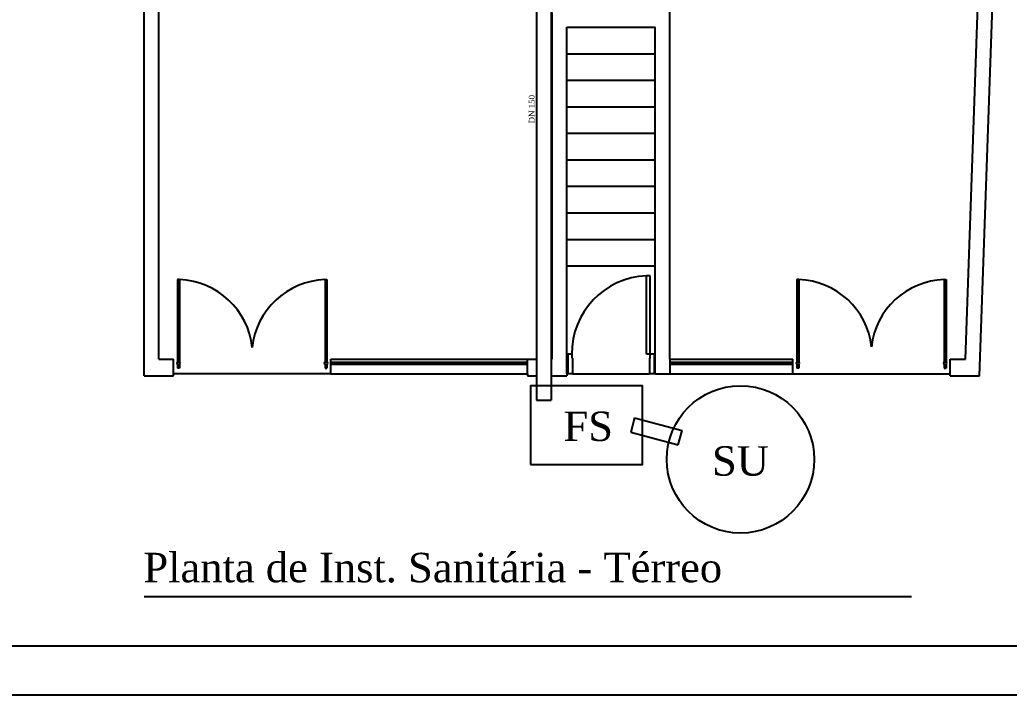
# Model space of a CAD drawing. Header units: millimetres. Extents: x 8900 to 13100, y 733 to 2933.
# Drawn here: x 9999 to 11006, y 733 to 1420 of the extents above; entities that cross this region are included whole.
import ezdxf
from ezdxf.enums import TextEntityAlignment as Align

# ---------------------------------------------------------------- set-up
doc = ezdxf.new("R2010")
doc.units = ezdxf.units.MM
for name, color, linetype in [('001 - 0.050', 1, 'Continuous'), ('002 - 0.150', 2, 'Continuous'), ('005 - 0.350 Color', 5, 'Continuous'), ('006 - 0.500', 6, 'Continuous'), ('014 - 1.000', 14, 'Continuous')]:
    doc.layers.add(name, color=color, linetype=linetype)
doc.styles.add('style1', font='BOOKOS.TTF')
doc.styles.add('style2', font='BOOKOSBI.TTF')
doc.styles.add('style4', font='romantic.ttf')

msp = doc.modelspace()

# ---------------------------------------------------------------- linework, layer by layer
at = {"layer": '001 - 0.050'}
for p, q in [((10640.94, 1159.94), (10636.94, 1159.94)), ((10636.94, 1079.94), (10636.94, 1159.94)), ((10640.94, 1079.94), (10640.94, 1159.94)), ((10560.94, 1079.94), (10556.14, 1079.94)), ((10557.14, 1079.94), (10557.14, 1059.94)), ((10560.94, 1079.94), (10560.94, 1075.94)), ((10640.94, 1079.94), (10640.94, 1079.94)), ((10644.74, 1079.94), (10644.74, 1059.94)), ((10561.64, 1075.94), (10560.94, 1075.94)), ((10561.64, 1075.94), (10561.64, 1059.94)), ((10640.94, 1075.94), (10640.24, 1075.94)), ((10640.24, 1075.94), (10640.24, 1059.94)), ((10561.64, 1059.94), (10556.14, 1059.94)), ((10640.24, 1059.94), (10640.24, 1059.94)), ((10645.74, 1059.94), (10640.24, 1059.94)), ((10646.24, 1059.94), (10646.24, 1059.94))]:
    msp.add_line(p, q, dxfattribs=at)
at = {"layer": '001 - 0.050', "ltscale": 2.5}
for p, q in [((10161.94, 1155.94), (10159.94, 1155.94)), ((10159.94, 1155.94), (10159.94, 1072.06)), ((10161.94, 1155.94), (10161.94, 1072.06)), ((10309.94, 1155.94), (10311.94, 1155.94)), ((10309.94, 1155.94), (10309.94, 1072.06)), ((10311.94, 1155.94), (10311.94, 1072.06)), ((10789.94, 1155.94), (10789.94, 1072.06)), ((10791.94, 1155.94), (10789.94, 1155.94)), ((10791.94, 1155.94), (10791.94, 1072.06)), ((10939.94, 1155.94), (10939.94, 1072.06)), ((10939.94, 1155.94), (10941.94, 1155.94)), ((10941.94, 1155.94), (10941.94, 1072.06)), ((10640.94, 1079.94), (10636.94, 1079.94)), ((10645.74, 1079.94), (10640.94, 1079.94)), ((10640.94, 1075.94), (10640.94, 1079.94)), ((10159.94, 1069.83), (10159.94, 1065.94)), ((10161.94, 1069.83), (10161.94, 1065.94)), ((10309.94, 1069.83), (10309.94, 1065.94)), ((10311.94, 1069.83), (10311.94, 1065.94)), ((10315.94, 1071.94), (10515.94, 1071.94)), ((10315.94, 1069.94), (10515.94, 1069.94)), ((10660.94, 1071.94), (10785.94, 1071.94)), ((10660.94, 1069.94), (10785.94, 1069.94)), ((10789.94, 1069.83), (10789.94, 1065.94)), ((10791.94, 1069.83), (10791.94, 1065.94)), ((10939.94, 1069.83), (10939.94, 1065.94)), ((10941.94, 1069.83), (10941.94, 1065.94)), ((10161.94, 1065.94), (10159.94, 1065.94)), ((10309.94, 1065.94), (10311.94, 1065.94)), ((10791.94, 1065.94), (10789.94, 1065.94)), ((10939.94, 1065.94), (10941.94, 1065.94))]:
    msp.add_line(p, q, dxfattribs=at)
for centre in [(10160.94, 1070.94), (10310.94, 1070.94), (10790.94, 1070.94), (10940.94, 1070.94)]:
    msp.add_circle(centre, 1.5, dxfattribs=at)
for centre, radius, start, end in [((10640.57, 1080.4), 79.63, 92.61174, 180.32586), ((10159.22, 1078.86), 77.13, 5.89088, 87.97577), ((10312.66, 1078.86), 77.13, 92.02423, 174.10912), ((10789.62, 1079.21), 76.77, 6.18315, 88.26804), ((10942.26, 1079.21), 76.77, 91.73196, 173.81685)]:
    msp.add_arc(centre, radius, start, end, dxfattribs=at)
at = {"layer": '001 - 0.050'}
msp.add_arc((10641.94, 1079.94), 1, 180, 180, dxfattribs=at)
at = {"layer": '002 - 0.150', "ltscale": 2.5}
for p, q in [((10125.94, 1057.94), (10125.94, 1909.94)), ((10140.94, 1074.94), (10140.94, 1899.4)), ((10975.87, 1057.94), (11004.53, 1878.61)), ((10961.45, 1074.94), (10989.19, 1869.15)), ((10660.94, 1074.94), (10660.94, 1595.14)), ((10540.94, 1074.94), (10540.94, 1427.94)), ((10555.94, 1079.94), (10555.94, 1412.94)), ((10555.94, 1412.94), (10645.94, 1412.94)), ((10645.94, 1079.94), (10645.94, 1412.94)), ((10555.94, 1385.94), (10645.94, 1385.94)), ((10555.94, 1358.94), (10645.94, 1358.94)), ((10555.94, 1331.94), (10645.94, 1331.94)), ((10555.94, 1304.94), (10645.94, 1304.94)), ((10555.94, 1277.94), (10645.94, 1277.94)), ((10555.94, 1250.94), (10645.94, 1250.94)), ((10555.94, 1223.94), (10645.94, 1223.94)), ((10555.94, 1196.94), (10645.94, 1196.94)), ((10555.94, 1169.94), (10645.94, 1169.94)), ((10556.14, 1079.94), (10555.94, 1079.94)), ((10645.74, 1079.94), (10645.94, 1079.94)), ((10140.94, 1074.94), (10155.94, 1074.94)), ((10155.94, 1057.94), (10155.94, 1074.94)), ((10315.94, 1074.94), (10524.1, 1074.94)), ((10315.94, 1059.94), (10315.94, 1074.94)), ((10515.94, 1059.94), (10515.94, 1074.94)), ((10660.94, 1074.94), (10660.94, 1059.94)), ((10660.94, 1074.94), (10785.94, 1074.94)), ((10785.94, 1059.94), (10785.94, 1074.94)), ((10945.94, 1074.94), (10961.45, 1074.94)), ((10945.94, 1057.94), (10945.94, 1074.94)), ((10125.94, 1057.94), (10155.94, 1057.94)), ((10315.94, 1059.94), (10155.94, 1059.94)), ((10155.94, 1059.94), (10155.94, 1059.94)), ((10315.94, 1059.94), (10515.94, 1059.94)), ((10515.94, 1059.94), (10515.94, 1057.94)), ((10515.94, 1057.94), (10524.1, 1057.94)), ((10541.1, 1057.94), (10555.94, 1057.94)), ((10555.94, 1059.94), (10556.14, 1059.94)), ((10555.94, 1059.94), (10555.94, 1057.94)), ((10555.94, 1059.94), (10556.14, 1059.94)), ((10561.64, 1059.94), (10640.24, 1059.94)), ((10646.24, 1059.94), (10785.94, 1059.94)), ((10785.94, 1059.94), (10945.94, 1059.94)), ((10945.94, 1057.94), (10975.87, 1057.94))]:
    msp.add_line(p, q, dxfattribs=at)
at = {"layer": '002 - 0.150'}
for p, q in [((10556.14, 1059.94), (10556.14, 1079.94)), ((10645.74, 1059.94), (10645.74, 1079.94)), ((13099.75, 732.94), (9024.75, 732.94))]:
    msp.add_line(p, q, dxfattribs=at)
at = {"layer": '005 - 0.350 Color', "ltscale": 2.5}
for p, q in [((10525.1, 1625.48), (10525.1, 1033.43)), ((10540.1, 1625.48), (10540.1, 1033.43)), ((10525.1, 1033.43), (10540.1, 1033.43)), ((10624.88, 1015.19), (10621, 1000.7)), ((10624.88, 1015.19), (10673.18, 1002.25)), ((10621, 1000.7), (10669.3, 987.76)), ((10669.3, 987.76), (10673.18, 1002.25))]:
    msp.add_line(p, q, dxfattribs=at)
at = {"layer": '006 - 0.500'}
msp.add_line((10906.52, 832.94), (10125.94, 832.94), dxfattribs=at)
at = {"layer": '006 - 0.500', "ltscale": 2.5}
msp.add_lwpolyline([(10518.94, 967.94), (10632.94, 967.94), (10632.94, 1047.94), (10518.94, 1047.94)], close=True, dxfattribs=at)
msp.add_circle((10732.7, 972.94), 75, dxfattribs=at)
at = {"layer": '014 - 1.000'}
msp.add_lwpolyline([(9024.75, 2882.94), (13049.75, 2882.94), (13049.75, 782.94), (9024.75, 782.94)], close=True, dxfattribs=at)

# ---------------------------------------------------------------- texts
at = {"layer": '001 - 0.050', "style": 'style1'}
msp.add_text('DN 150', height=6, rotation=90, dxfattribs=at).set_placement((10525.1, 1329.46), align=Align.BOTTOM_CENTER)
at = {"layer": '001 - 0.050', "ltscale": 2.5, "style": 'style4'}
for s, p in [('FS', (10577.73, 1006.7)), ('SU', (10732.62, 971.43))]:
    msp.add_text(s, height=30, dxfattribs=at).set_placement(p, align=Align.MIDDLE_CENTER)
at = {"layer": '001 - 0.050', "style": 'style2'}
msp.add_text('Planta de Inst. Sanitária - Térreo', height=30, dxfattribs=at).set_placement((10125.13, 847.91))

doc.saveas('drawing.dxf')
